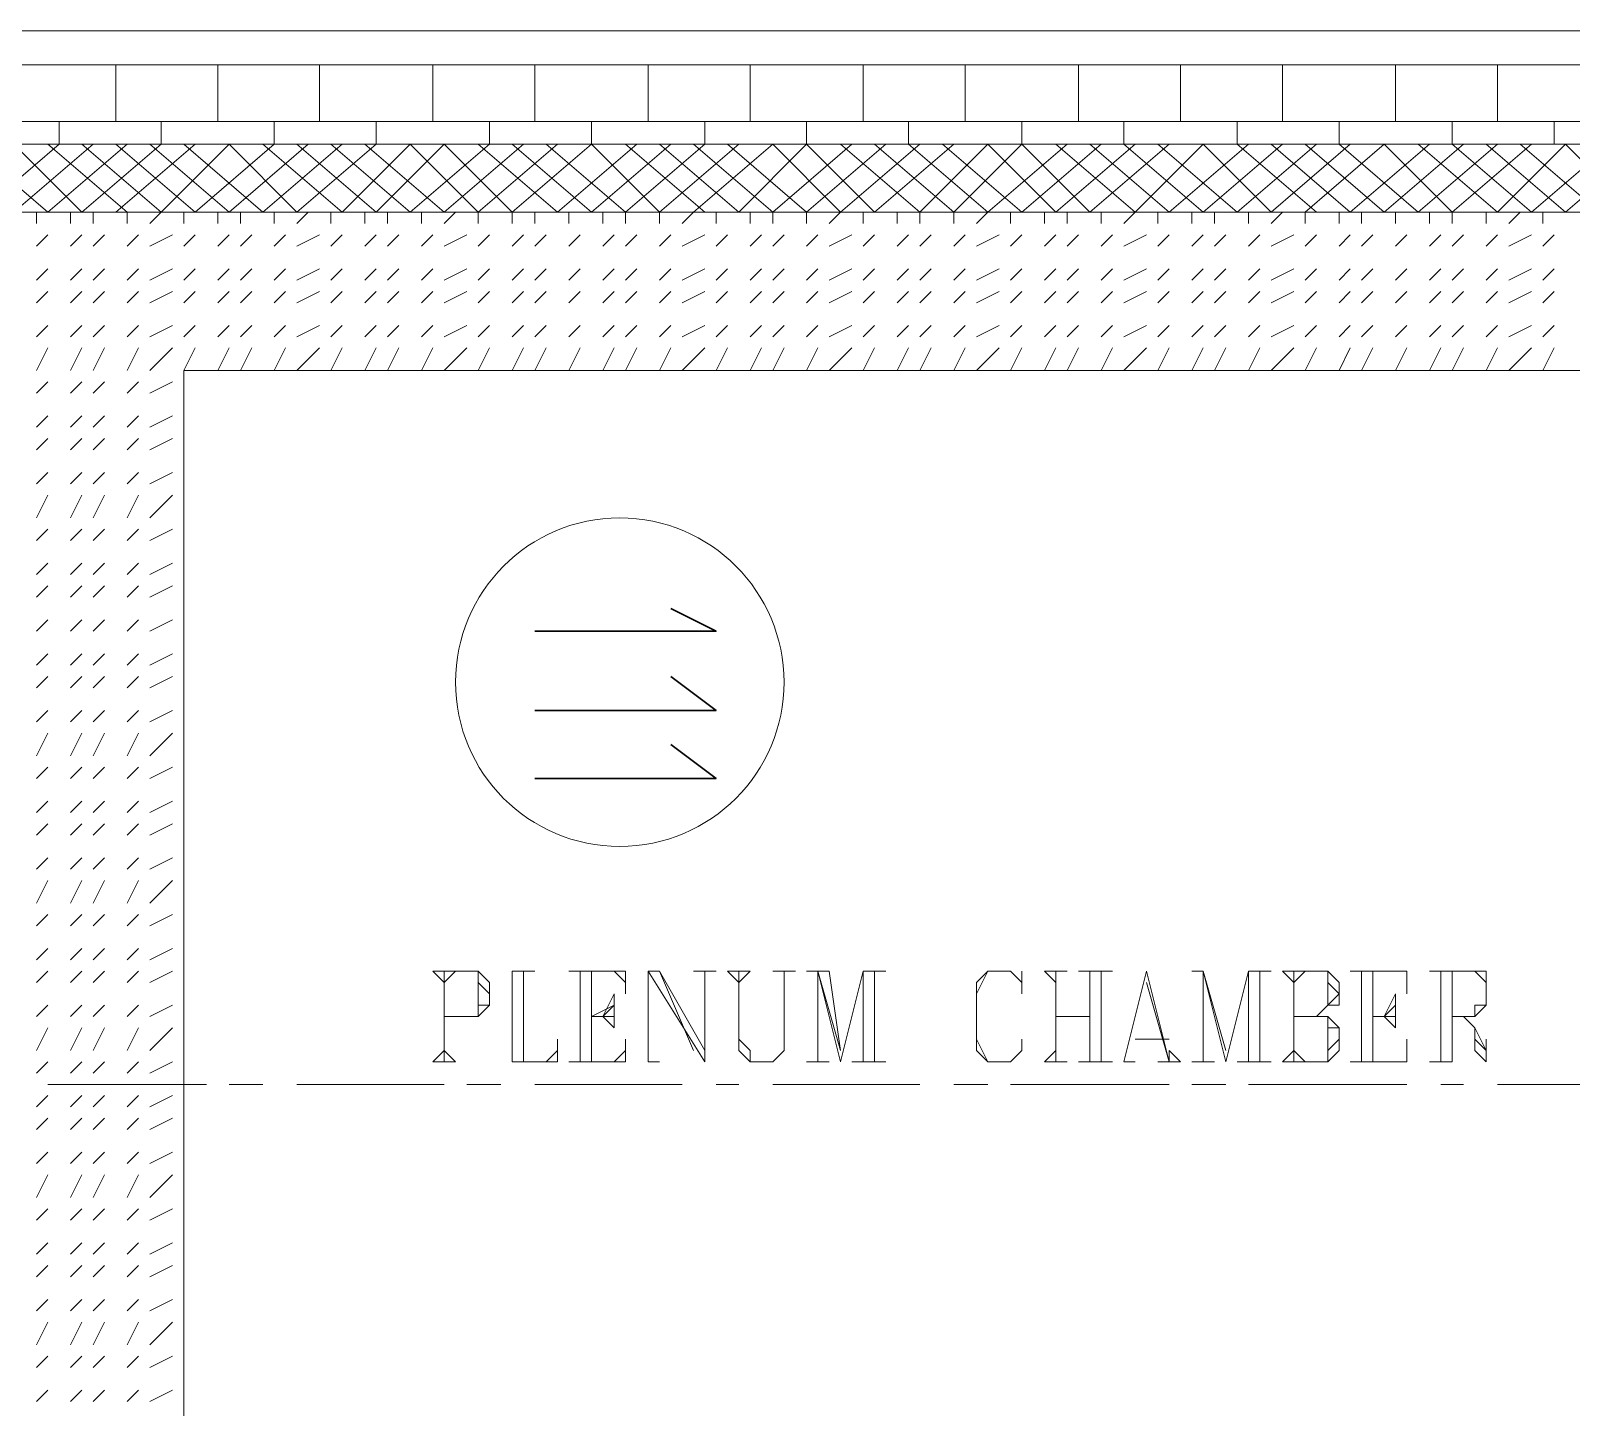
# Model space of a CAD drawing. Header units: metres. Extents: x -941 to 1333, y -28 to 1490.
# Drawn here: x 1000.374 to 1002.68, y 356.678 to 358.738 of the extents above; entities that cross this region are included whole.
import ezdxf

# ---------------------------------------------------------------- set-up
doc = ezdxf.new("R2010")
doc.units = ezdxf.units.M

msp = doc.modelspace()

# ---------------------------------------------------------------- linework, layer by layer
at = {"lineweight": 0}
for points in [[(999.02553, 358.24664), (999.02553, 358.73843), (1003.34992, 358.73843), (1003.34992, 355.4485), (999.02553, 355.4485), (999.02553, 356.059)], [(1000.3822, 358.73843), (1000.43308, 358.73843)], [(1000.45003, 358.73843), (1000.50091, 358.73843)], [(1000.51787, 358.73843), (1000.56874, 358.73843)], [(1000.5857, 358.73843), (1000.63658, 358.73843)], [(1000.65354, 358.73843), (1000.70441, 358.73843)], [(1000.72137, 358.73843), (1000.77224, 358.73843)], [(1000.7892, 358.73843), (1000.84008, 358.73843)], [(1000.85704, 358.73843), (1000.90791, 358.73843)], [(1000.92487, 358.73843), (1000.97575, 358.73843)], [(1000.9927, 358.73843), (1001.04358, 358.73843)], [(1001.06054, 358.73843), (1001.11141, 358.73843)], [(1001.12837, 358.73843), (1001.17925, 358.73843)], [(1001.1962, 358.73843), (1001.24708, 358.73843)], [(1001.26404, 358.73843), (1001.31491, 358.73843)], [(1001.33187, 358.73843), (1001.38275, 358.73843)], [(1001.39971, 358.73843), (1001.45058, 358.73843)], [(1001.46754, 358.73843), (1001.51841, 358.73843)], [(1001.53537, 358.73843), (1001.58625, 358.73843)], [(1001.60321, 358.73843), (1001.65408, 358.73843)], [(1001.67104, 358.73843), (1001.72191, 358.73843)], [(1001.73887, 358.73843), (1001.78975, 358.73843)], [(1001.80671, 358.73843), (1001.85758, 358.73843)], [(1001.87454, 358.73843), (1001.92542, 358.73843)], [(1001.94237, 358.73843), (1001.99325, 358.73843)], [(1002.01021, 358.73843), (1002.06108, 358.73843)], [(1002.07804, 358.73843), (1002.12892, 358.73843)], [(1002.14587, 358.73843), (1002.17979, 358.73843)], [(1002.21371, 358.73843), (1002.24763, 358.73843)], [(1002.28154, 358.73843), (1002.31546, 358.73843)], [(1002.34938, 358.73843), (1002.38329, 358.73843)], [(1002.41721, 358.73843), (1002.46808, 358.73843)], [(1002.48504, 358.73843), (1002.53592, 358.73843)], [(1002.55288, 358.73843), (1002.58679, 358.73843)], [(1002.62071, 358.73843), (1002.65463, 358.73843)], [(999.0764, 356.059), (999.0764, 355.49938), (1003.29905, 355.49938), (1003.29905, 358.68756), (999.0764, 358.68756), (999.0764, 358.24664)], [(1003.29905, 358.68756), (999.0764, 358.68756)], [(1000.41612, 358.68756), (1000.41612, 358.68756)], [(1000.50091, 358.68756), (1000.50091, 358.60276)], [(1000.56874, 358.68756), (1000.56874, 358.68756)], [(1000.65354, 358.68756), (1000.65354, 358.60276)], [(1000.73833, 358.68756), (1000.73833, 358.68756)], [(1000.80616, 358.68756), (1000.80616, 358.60276)], [(1000.89095, 358.68756), (1000.89095, 358.68756)], [(1000.97575, 358.68756), (1000.97575, 358.60276)], [(1001.06054, 358.68756), (1001.06054, 358.68756)], [(1001.12837, 358.68756), (1001.12837, 358.60276)], [(1001.21316, 358.68756), (1001.21316, 358.68756)], [(1001.29795, 358.68756), (1001.29795, 358.60276)], [(1001.38275, 358.68756), (1001.38275, 358.68756)], [(1001.45058, 358.68756), (1001.45058, 358.60276)], [(1001.53537, 358.68756), (1001.53537, 358.68756)], [(1001.62016, 358.68756), (1001.62016, 358.60276)], [(1001.688, 358.68756), (1001.688, 358.68756)], [(1001.77279, 358.68756), (1001.77279, 358.60276)], [(1001.85758, 358.68756), (1001.85758, 358.68756)], [(1001.94237, 358.68756), (1001.94237, 358.60276)], [(1002.01021, 358.68756), (1002.01021, 358.68756)], [(1002.095, 358.68756), (1002.095, 358.60276)], [(1002.17979, 358.68756), (1002.17979, 358.68756)], [(1002.24763, 358.68756), (1002.24763, 358.60276)], [(1002.33242, 358.68756), (1002.33242, 358.68756)], [(1002.41721, 358.68756), (1002.41721, 358.60276)], [(1002.502, 358.68756), (1002.502, 358.68756)], [(1002.56983, 358.68756), (1002.56983, 358.60276)], [(1002.65463, 358.68756), (1002.65463, 358.68756)], [(1003.29905, 358.60276), (999.0764, 358.60276)], [(1000.12783, 358.56885), (1000.24653, 358.4671), (1000.34828, 358.56885), (1000.45003, 358.4671), (1000.56874, 358.56885), (1000.56874, 358.60276)], [(1000.1787, 358.56885), (1000.29741, 358.4671), (1000.41612, 358.56885), (1000.41612, 358.60276)], [(1000.50091, 358.56885), (1000.61962, 358.4671), (1000.73833, 358.56885), (1000.73833, 358.60276)], [(1000.55179, 358.45014), (1000.56874, 358.4671), (1000.67049, 358.56885), (1000.77224, 358.4671), (1000.89095, 358.56885), (1000.89095, 358.60276)], [(1000.82312, 358.56885), (1000.94183, 358.4671), (1001.06054, 358.56885), (1001.06054, 358.60276)], [(1001.14533, 358.56885), (1001.26404, 358.4671), (1001.38275, 358.56885), (1001.38275, 358.60276)], [(1001.21316, 358.60276), (1001.21316, 358.56885)], [(1001.53537, 358.60276), (1001.53537, 358.56885)], [(1001.80671, 358.4671), (1001.688, 358.56885), (1001.688, 358.60276)], [(1001.85758, 358.60276), (1001.85758, 358.56885), (1001.95933, 358.4671), (1002.07804, 358.56885)], [(1002.01021, 358.60276), (1002.01021, 358.56885), (1002.12892, 358.4671), (1002.24763, 358.56885)], [(1002.2985, 358.4671), (1002.17979, 358.56885), (1002.17979, 358.60276)], [(1002.33242, 358.60276), (1002.33242, 358.56885), (1002.45113, 358.4671), (1002.56983, 358.56885)], [(1002.502, 358.60276), (1002.502, 358.56885), (1002.62071, 358.4671), (1002.73942, 358.56885)], [(1002.65463, 358.60276), (1002.65463, 358.56885)], [(1003.29905, 358.56885), (999.0764, 358.56885)], [(1000.22958, 358.56885), (1000.34828, 358.4671), (1000.46699, 358.56885)], [(1000.28045, 358.56885), (1000.39916, 358.4671), (1000.51787, 358.56885)], [(1000.51787, 358.45014), (1000.51787, 358.4671), (1000.39916, 358.56885)], [(1000.56874, 358.4671), (1000.45003, 358.56885)], [(1000.50091, 358.4671), (1000.61962, 358.56885)], [(1000.55179, 358.56885), (1000.67049, 358.4671), (1000.7892, 358.56885)], [(1000.60266, 358.56885), (1000.72137, 358.4671), (1000.84008, 358.56885)], [(1000.72137, 358.56885), (1000.84008, 358.4671), (1000.94183, 358.56885), (1001.04358, 358.4671)], [(1000.77224, 358.56885), (1000.89095, 358.4671), (1000.9927, 358.56885), (1001.09445, 358.4671), (1001.21316, 358.56885), (1001.31491, 358.4671), (1001.43362, 358.56885)], [(1000.87399, 358.56885), (1000.9927, 358.4671), (1001.11141, 358.56885)], [(1001.04358, 358.45014), (1001.04358, 358.4671), (1001.16229, 358.56885)], [(1001.04358, 358.56885), (1001.16229, 358.4671), (1001.281, 358.56885)], [(1001.09445, 358.56885), (1001.21316, 358.4671), (1001.33187, 358.56885)], [(1001.38275, 358.4671), (1001.26404, 358.56885)], [(1001.31491, 358.56885), (1001.43362, 358.4671), (1001.53537, 358.56885), (1001.63712, 358.4671), (1001.75583, 358.56885)], [(1001.34883, 358.45014), (1001.36579, 358.4671), (1001.4845, 358.56885), (1001.58625, 358.4671), (1001.70496, 358.56885)], [(1001.4845, 358.4671), (1001.36579, 358.56885)], [(1001.53537, 358.4671), (1001.41666, 358.56885)], [(1001.4845, 358.45014), (1001.4845, 358.4671), (1001.60321, 358.56885)], [(1001.53537, 358.45014), (1001.53537, 358.4671), (1001.65408, 358.56885)], [(1001.58625, 358.56885), (1001.70496, 358.4671), (1001.80671, 358.56885), (1001.90846, 358.4671), (1002.02717, 358.56885)], [(1001.63712, 358.56885), (1001.75583, 358.4671), (1001.85758, 358.56885)], [(1001.73887, 358.56885), (1001.85758, 358.4671), (1001.97629, 358.56885)], [(1001.78975, 358.45014), (1001.80671, 358.4671), (1001.92542, 358.56885)], [(1002.02717, 358.4671), (1001.90846, 358.56885)], [(1001.95933, 358.56885), (1002.07804, 358.4671), (1002.19675, 358.56885)], [(1002.01021, 358.45014), (1002.02717, 358.4671), (1002.12892, 358.56885), (1002.23067, 358.4671), (1002.34938, 358.56885)], [(1002.06108, 358.56885), (1002.17979, 358.4671), (1002.2985, 358.56885)], [(1002.23067, 358.56885), (1002.34938, 358.4671), (1002.46808, 358.56885)], [(1002.28154, 358.45014), (1002.28154, 358.4671), (1002.40025, 358.56885), (1002.502, 358.4671)], [(1002.28154, 358.56885), (1002.40025, 358.4671), (1002.51896, 358.56885)], [(1002.45113, 358.56885), (1002.56983, 358.4671), (1002.67159, 358.56885), (1002.77334, 358.4671)], [(1002.502, 358.45014), (1002.502, 358.4671), (1002.62071, 358.56885)], [(1002.55288, 358.56885), (1002.67159, 358.4671), (1002.79029, 358.56885)], [(1002.72246, 358.4671), (1002.60375, 358.56885)], [(999.19511, 358.24664), (999.19511, 358.4671), (1003.18034, 358.4671), (1003.18034, 355.73679), (999.19511, 355.73679), (999.19511, 356.059)], [(1000.3822, 358.45014), (1000.3822, 358.4671)], [(1000.43308, 358.45014), (1000.43308, 358.4671)], [(1000.46699, 358.45014), (1000.46699, 358.4671)], [(1000.60266, 358.45014), (1000.60266, 358.4671)], [(1000.65354, 358.45014), (1000.65354, 358.4671)], [(1000.68745, 358.45014), (1000.68745, 358.4671)], [(1000.73833, 358.45014), (1000.73833, 358.4671)], [(1000.77224, 358.45014), (1000.7892, 358.4671)], [(1000.82312, 358.45014), (1000.82312, 358.4671)], [(1000.87399, 358.45014), (1000.87399, 358.4671)], [(1000.90791, 358.45014), (1000.90791, 358.4671)], [(1000.95879, 358.45014), (1000.95879, 358.4671)], [(1000.9927, 358.45014), (1001.00966, 358.4671)], [(1001.09445, 358.45014), (1001.09445, 358.4671)], [(1001.12837, 358.45014), (1001.12837, 358.4671)], [(1001.17925, 358.45014), (1001.17925, 358.4671)], [(1001.23012, 358.45014), (1001.23012, 358.4671)], [(1001.26404, 358.45014), (1001.26404, 358.4671)], [(1001.31491, 358.45014), (1001.31491, 358.4671)], [(1001.39971, 358.45014), (1001.39971, 358.4671)], [(1001.45058, 358.45014), (1001.45058, 358.4671)], [(1001.56929, 358.45014), (1001.58625, 358.4671)], [(1001.62016, 358.45014), (1001.62016, 358.4671)], [(1001.67104, 358.45014), (1001.67104, 358.4671)], [(1001.70496, 358.45014), (1001.70496, 358.4671)], [(1001.75583, 358.45014), (1001.75583, 358.4671)], [(1001.84062, 358.45014), (1001.84062, 358.4671)], [(1001.8915, 358.45014), (1001.8915, 358.4671)], [(1001.92542, 358.45014), (1001.92542, 358.4671)], [(1001.97629, 358.45014), (1001.97629, 358.4671)], [(1002.06108, 358.45014), (1002.06108, 358.4671)], [(1002.11196, 358.45014), (1002.11196, 358.4671)], [(1002.14587, 358.45014), (1002.14587, 358.4671)], [(1002.19675, 358.45014), (1002.19675, 358.4671)], [(1002.23067, 358.45014), (1002.24763, 358.4671)], [(1002.33242, 358.45014), (1002.33242, 358.4671)], [(1002.36633, 358.45014), (1002.36633, 358.4671)], [(1002.41721, 358.45014), (1002.41721, 358.4671)], [(1002.46808, 358.45014), (1002.46808, 358.4671)], [(1002.55288, 358.45014), (1002.55288, 358.4671)], [(1002.58679, 358.45014), (1002.60375, 358.4671)], [(1002.63767, 358.45014), (1002.63767, 358.4671)], [(1000.3822, 358.41622), (1000.39916, 358.43318)], [(1000.43308, 358.41622), (1000.45003, 358.43318)], [(1000.46699, 358.41622), (1000.48395, 358.43318)], [(1000.51787, 358.41622), (1000.53483, 358.43318)], [(1000.55179, 358.41622), (1000.5857, 358.43318)], [(1000.60266, 358.41622), (1000.61962, 358.43318)], [(1000.65354, 358.41622), (1000.67049, 358.43318)], [(1000.68745, 358.41622), (1000.70441, 358.43318)], [(1000.73833, 358.41622), (1000.75529, 358.43318)], [(1000.77224, 358.41622), (1000.80616, 358.43318)], [(1000.82312, 358.41622), (1000.84008, 358.43318)], [(1000.87399, 358.41622), (1000.89095, 358.43318)], [(1000.90791, 358.41622), (1000.92487, 358.43318)], [(1000.95879, 358.41622), (1000.97575, 358.43318)], [(1000.9927, 358.41622), (1001.02662, 358.43318)], [(1001.04358, 358.41622), (1001.06054, 358.43318)], [(1001.09445, 358.41622), (1001.11141, 358.43318)], [(1001.12837, 358.41622), (1001.14533, 358.43318)], [(1001.17925, 358.41622), (1001.1962, 358.43318)], [(1001.23012, 358.41622), (1001.24708, 358.43318)], [(1001.26404, 358.41622), (1001.281, 358.43318)], [(1001.31491, 358.41622), (1001.33187, 358.43318)], [(1001.34883, 358.41622), (1001.38275, 358.43318)], [(1001.39971, 358.41622), (1001.41666, 358.43318)], [(1001.45058, 358.41622), (1001.46754, 358.43318)], [(1001.4845, 358.41622), (1001.50146, 358.43318)], [(1001.53537, 358.41622), (1001.55233, 358.43318)], [(1001.56929, 358.41622), (1001.60321, 358.43318)], [(1001.62016, 358.41622), (1001.63712, 358.43318)], [(1001.67104, 358.41622), (1001.688, 358.43318)], [(1001.70496, 358.41622), (1001.72191, 358.43318)], [(1001.75583, 358.41622), (1001.77279, 358.43318)], [(1001.78975, 358.41622), (1001.82367, 358.43318)], [(1001.84062, 358.41622), (1001.85758, 358.43318)], [(1001.8915, 358.41622), (1001.90846, 358.43318)], [(1001.92542, 358.41622), (1001.94237, 358.43318)], [(1001.97629, 358.41622), (1001.99325, 358.43318)], [(1002.01021, 358.41622), (1002.04412, 358.43318)], [(1002.06108, 358.41622), (1002.07804, 358.43318)], [(1002.11196, 358.41622), (1002.12892, 358.43318)], [(1002.14587, 358.41622), (1002.16283, 358.43318)], [(1002.19675, 358.41622), (1002.21371, 358.43318)], [(1002.23067, 358.41622), (1002.26458, 358.43318)], [(1002.28154, 358.41622), (1002.2985, 358.43318)], [(1002.33242, 358.41622), (1002.34938, 358.43318)], [(1002.36633, 358.41622), (1002.38329, 358.43318)], [(1002.41721, 358.41622), (1002.43417, 358.43318)], [(1002.46808, 358.41622), (1002.48504, 358.43318)], [(1002.502, 358.41622), (1002.51896, 358.43318)], [(1002.55288, 358.41622), (1002.56983, 358.43318)], [(1002.58679, 358.41622), (1002.62071, 358.43318)], [(1002.63767, 358.41622), (1002.65463, 358.43318)], [(1000.3822, 358.36535), (1000.39916, 358.3823)], [(1000.43308, 358.36535), (1000.45003, 358.3823)], [(1000.46699, 358.36535), (1000.48395, 358.3823)], [(1000.51787, 358.36535), (1000.53483, 358.3823)], [(1000.55179, 358.36535), (1000.5857, 358.3823)], [(1000.60266, 358.36535), (1000.61962, 358.3823)], [(1000.65354, 358.36535), (1000.67049, 358.3823)], [(1000.68745, 358.36535), (1000.70441, 358.3823)], [(1000.73833, 358.36535), (1000.75529, 358.3823)], [(1000.77224, 358.36535), (1000.80616, 358.3823)], [(1000.82312, 358.36535), (1000.84008, 358.3823)], [(1000.87399, 358.36535), (1000.89095, 358.3823)], [(1000.90791, 358.36535), (1000.92487, 358.3823)], [(1000.95879, 358.36535), (1000.97575, 358.3823)], [(1000.9927, 358.36535), (1001.02662, 358.3823)], [(1001.04358, 358.36535), (1001.06054, 358.3823)], [(1001.09445, 358.36535), (1001.11141, 358.3823)], [(1001.12837, 358.36535), (1001.14533, 358.3823)], [(1001.17925, 358.36535), (1001.1962, 358.3823)], [(1001.23012, 358.36535), (1001.24708, 358.3823)], [(1001.26404, 358.36535), (1001.281, 358.3823)], [(1001.31491, 358.36535), (1001.33187, 358.3823)], [(1001.34883, 358.36535), (1001.38275, 358.3823)], [(1001.39971, 358.36535), (1001.41666, 358.3823)], [(1001.45058, 358.36535), (1001.46754, 358.3823)], [(1001.4845, 358.36535), (1001.50146, 358.3823)], [(1001.53537, 358.36535), (1001.55233, 358.3823)], [(1001.56929, 358.36535), (1001.60321, 358.3823)], [(1001.62016, 358.36535), (1001.63712, 358.3823)], [(1001.67104, 358.36535), (1001.688, 358.3823)], [(1001.70496, 358.36535), (1001.72191, 358.3823)], [(1001.75583, 358.36535), (1001.77279, 358.3823)], [(1001.78975, 358.36535), (1001.82367, 358.3823)], [(1001.84062, 358.36535), (1001.85758, 358.3823)], [(1001.8915, 358.36535), (1001.90846, 358.3823)], [(1001.92542, 358.36535), (1001.94237, 358.3823)], [(1001.97629, 358.36535), (1001.99325, 358.3823)], [(1002.01021, 358.36535), (1002.04412, 358.3823)], [(1002.06108, 358.36535), (1002.07804, 358.3823)], [(1002.11196, 358.36535), (1002.12892, 358.3823)], [(1002.14587, 358.36535), (1002.16283, 358.3823)], [(1002.19675, 358.36535), (1002.21371, 358.3823)], [(1002.23067, 358.36535), (1002.26458, 358.3823)], [(1002.28154, 358.36535), (1002.2985, 358.3823)], [(1002.33242, 358.36535), (1002.34938, 358.3823)], [(1002.36633, 358.36535), (1002.38329, 358.3823)], [(1002.41721, 358.36535), (1002.43417, 358.3823)], [(1002.46808, 358.36535), (1002.48504, 358.3823)], [(1002.502, 358.36535), (1002.51896, 358.3823)], [(1002.55288, 358.36535), (1002.56983, 358.3823)], [(1002.58679, 358.36535), (1002.62071, 358.3823)], [(1002.63767, 358.36535), (1002.65463, 358.3823)], [(1000.3822, 358.33143), (1000.39916, 358.34839)], [(1000.43308, 358.33143), (1000.45003, 358.34839)], [(1000.46699, 358.33143), (1000.48395, 358.34839)], [(1000.51787, 358.33143), (1000.53483, 358.34839)], [(1000.55179, 358.33143), (1000.5857, 358.34839)], [(1000.60266, 358.33143), (1000.61962, 358.34839)], [(1000.65354, 358.33143), (1000.67049, 358.34839)], [(1000.68745, 358.33143), (1000.70441, 358.34839)], [(1000.73833, 358.33143), (1000.75529, 358.34839)], [(1000.77224, 358.33143), (1000.80616, 358.34839)], [(1000.82312, 358.33143), (1000.84008, 358.34839)], [(1000.87399, 358.33143), (1000.89095, 358.34839)], [(1000.90791, 358.33143), (1000.92487, 358.34839)], [(1000.95879, 358.33143), (1000.97575, 358.34839)], [(1000.9927, 358.33143), (1001.02662, 358.34839)], [(1001.04358, 358.33143), (1001.06054, 358.34839)], [(1001.09445, 358.33143), (1001.11141, 358.34839)], [(1001.12837, 358.33143), (1001.14533, 358.34839)], [(1001.17925, 358.33143), (1001.1962, 358.34839)], [(1001.23012, 358.33143), (1001.24708, 358.34839)], [(1001.26404, 358.33143), (1001.281, 358.34839)], [(1001.31491, 358.33143), (1001.33187, 358.34839)], [(1001.34883, 358.33143), (1001.38275, 358.34839)], [(1001.39971, 358.33143), (1001.41666, 358.34839)], [(1001.45058, 358.33143), (1001.46754, 358.34839)], [(1001.4845, 358.33143), (1001.50146, 358.34839)], [(1001.53537, 358.33143), (1001.55233, 358.34839)], [(1001.56929, 358.33143), (1001.60321, 358.34839)], [(1001.62016, 358.33143), (1001.63712, 358.34839)], [(1001.67104, 358.33143), (1001.688, 358.34839)], [(1001.70496, 358.33143), (1001.72191, 358.34839)], [(1001.75583, 358.33143), (1001.77279, 358.34839)], [(1001.78975, 358.33143), (1001.82367, 358.34839)], [(1001.84062, 358.33143), (1001.85758, 358.34839)], [(1001.8915, 358.33143), (1001.90846, 358.34839)], [(1001.92542, 358.33143), (1001.94237, 358.34839)], [(1001.97629, 358.33143), (1001.99325, 358.34839)], [(1002.01021, 358.33143), (1002.04412, 358.34839)], [(1002.06108, 358.33143), (1002.07804, 358.34839)], [(1002.11196, 358.33143), (1002.12892, 358.34839)], [(1002.14587, 358.33143), (1002.16283, 358.34839)], [(1002.19675, 358.33143), (1002.21371, 358.34839)], [(1002.23067, 358.33143), (1002.26458, 358.34839)], [(1002.28154, 358.33143), (1002.2985, 358.34839)], [(1002.33242, 358.33143), (1002.34938, 358.34839)], [(1002.36633, 358.33143), (1002.38329, 358.34839)], [(1002.41721, 358.33143), (1002.43417, 358.34839)], [(1002.46808, 358.33143), (1002.48504, 358.34839)], [(1002.502, 358.33143), (1002.51896, 358.34839)], [(1002.55288, 358.33143), (1002.56983, 358.34839)], [(1002.58679, 358.33143), (1002.62071, 358.34839)], [(1002.63767, 358.33143), (1002.65463, 358.34839)], [(1000.3822, 358.28055), (1000.39916, 358.29751)], [(1000.43308, 358.28055), (1000.45003, 358.29751)], [(1000.46699, 358.28055), (1000.48395, 358.29751)], [(1000.51787, 358.28055), (1000.53483, 358.29751)], [(1000.55179, 358.28055), (1000.5857, 358.29751)], [(1000.60266, 358.28055), (1000.61962, 358.29751)], [(1000.65354, 358.28055), (1000.67049, 358.29751)], [(1000.68745, 358.28055), (1000.70441, 358.29751)], [(1000.73833, 358.28055), (1000.75529, 358.29751)], [(1000.77224, 358.28055), (1000.80616, 358.29751)], [(1000.82312, 358.28055), (1000.84008, 358.29751)], [(1000.87399, 358.28055), (1000.89095, 358.29751)], [(1000.90791, 358.28055), (1000.92487, 358.29751)], [(1000.95879, 358.28055), (1000.97575, 358.29751)], [(1000.9927, 358.28055), (1001.02662, 358.29751)], [(1001.04358, 358.28055), (1001.06054, 358.29751)], [(1001.09445, 358.28055), (1001.11141, 358.29751)], [(1001.12837, 358.28055), (1001.14533, 358.29751)], [(1001.17925, 358.28055), (1001.1962, 358.29751)], [(1001.23012, 358.28055), (1001.24708, 358.29751)], [(1001.26404, 358.28055), (1001.281, 358.29751)], [(1001.31491, 358.28055), (1001.33187, 358.29751)], [(1001.34883, 358.28055), (1001.38275, 358.29751)], [(1001.39971, 358.28055), (1001.41666, 358.29751)], [(1001.45058, 358.28055), (1001.46754, 358.29751)], [(1001.4845, 358.28055), (1001.50146, 358.29751)], [(1001.53537, 358.28055), (1001.55233, 358.29751)], [(1001.56929, 358.28055), (1001.60321, 358.29751)], [(1001.62016, 358.28055), (1001.63712, 358.29751)], [(1001.67104, 358.28055), (1001.688, 358.29751)], [(1001.70496, 358.28055), (1001.72191, 358.29751)], [(1001.75583, 358.28055), (1001.77279, 358.29751)], [(1001.78975, 358.28055), (1001.82367, 358.29751)], [(1001.84062, 358.28055), (1001.85758, 358.29751)], [(1001.8915, 358.28055), (1001.90846, 358.29751)], [(1001.92542, 358.28055), (1001.94237, 358.29751)], [(1001.97629, 358.28055), (1001.99325, 358.29751)], [(1002.01021, 358.28055), (1002.04412, 358.29751)], [(1002.06108, 358.28055), (1002.07804, 358.29751)], [(1002.11196, 358.28055), (1002.12892, 358.29751)], [(1002.14587, 358.28055), (1002.16283, 358.29751)], [(1002.19675, 358.28055), (1002.21371, 358.29751)], [(1002.23067, 358.28055), (1002.26458, 358.29751)], [(1002.28154, 358.28055), (1002.2985, 358.29751)], [(1002.33242, 358.28055), (1002.34938, 358.29751)], [(1002.36633, 358.28055), (1002.38329, 358.29751)], [(1002.41721, 358.28055), (1002.43417, 358.29751)], [(1002.46808, 358.28055), (1002.48504, 358.29751)], [(1002.502, 358.28055), (1002.51896, 358.29751)], [(1002.55288, 358.28055), (1002.56983, 358.29751)], [(1002.58679, 358.28055), (1002.62071, 358.29751)], [(1002.63767, 358.28055), (1002.65463, 358.29751)], [(1000.3822, 358.22968), (1000.39916, 358.2636)], [(1000.43308, 358.22968), (1000.45003, 358.2636)], [(1000.46699, 358.22968), (1000.48395, 358.2636)], [(1000.51787, 358.22968), (1000.53483, 358.2636)], [(1000.55179, 358.22968), (1000.5857, 358.2636)], [(1000.60266, 358.22968), (1000.61962, 358.2636)], [(1000.65354, 358.22968), (1000.67049, 358.2636)], [(1000.68745, 358.22968), (1000.70441, 358.2636)], [(1000.73833, 358.22968), (1000.75529, 358.2636)], [(1000.77224, 358.22968), (1000.80616, 358.2636)], [(1000.82312, 358.22968), (1000.84008, 358.2636)], [(1000.87399, 358.22968), (1000.89095, 358.2636)], [(1000.90791, 358.22968), (1000.92487, 358.2636)], [(1000.95879, 358.22968), (1000.97575, 358.2636)], [(1000.9927, 358.22968), (1001.02662, 358.2636)], [(1001.04358, 358.22968), (1001.06054, 358.2636)], [(1001.09445, 358.22968), (1001.11141, 358.2636)], [(1001.12837, 358.22968), (1001.14533, 358.2636)], [(1001.17925, 358.22968), (1001.1962, 358.2636)], [(1001.23012, 358.22968), (1001.24708, 358.2636)], [(1001.26404, 358.22968), (1001.281, 358.2636)], [(1001.31491, 358.22968), (1001.33187, 358.2636)], [(1001.34883, 358.22968), (1001.38275, 358.2636)], [(1001.39971, 358.22968), (1001.41666, 358.2636)], [(1001.45058, 358.22968), (1001.46754, 358.2636)], [(1001.4845, 358.22968), (1001.50146, 358.2636)], [(1001.53537, 358.22968), (1001.55233, 358.2636)], [(1001.56929, 358.22968), (1001.60321, 358.2636)], [(1001.62016, 358.22968), (1001.63712, 358.2636)], [(1001.67104, 358.22968), (1001.688, 358.2636)], [(1001.70496, 358.22968), (1001.72191, 358.2636)], [(1001.75583, 358.22968), (1001.77279, 358.2636)], [(1001.78975, 358.22968), (1001.82367, 358.2636)], [(1001.84062, 358.22968), (1001.85758, 358.2636)], [(1001.8915, 358.22968), (1001.90846, 358.2636)], [(1001.92542, 358.22968), (1001.94237, 358.2636)], [(1001.97629, 358.22968), (1001.99325, 358.2636)], [(1002.01021, 358.22968), (1002.04412, 358.2636)], [(1002.06108, 358.22968), (1002.07804, 358.2636)], [(1002.11196, 358.22968), (1002.12892, 358.2636)], [(1002.14587, 358.22968), (1002.16283, 358.2636)], [(1002.19675, 358.22968), (1002.21371, 358.2636)], [(1002.23067, 358.22968), (1002.26458, 358.2636)], [(1002.28154, 358.22968), (1002.2985, 358.2636)], [(1002.33242, 358.22968), (1002.34938, 358.2636)], [(1002.36633, 358.22968), (1002.38329, 358.2636)], [(1002.41721, 358.22968), (1002.43417, 358.2636)], [(1002.46808, 358.22968), (1002.48504, 358.2636)], [(1002.502, 358.22968), (1002.51896, 358.2636)], [(1002.55288, 358.22968), (1002.56983, 358.2636)], [(1002.58679, 358.22968), (1002.62071, 358.2636)], [(1002.63767, 358.22968), (1002.65463, 358.2636)], [(1000.3822, 358.19576), (1000.39916, 358.21272)], [(1000.43308, 358.19576), (1000.45003, 358.21272)], [(1000.46699, 358.19576), (1000.48395, 358.21272)], [(1000.51787, 358.19576), (1000.53483, 358.21272)], [(1000.55179, 358.19576), (1000.5857, 358.21272)], [(1000.3822, 358.14489), (1000.39916, 358.16185)], [(1000.43308, 358.14489), (1000.45003, 358.16185)], [(1000.46699, 358.14489), (1000.48395, 358.16185)], [(1000.51787, 358.14489), (1000.53483, 358.16185)], [(1000.55179, 358.14489), (1000.5857, 358.16185)], [(1000.3822, 358.11097), (1000.39916, 358.12793)], [(1000.43308, 358.11097), (1000.45003, 358.12793)], [(1000.46699, 358.11097), (1000.48395, 358.12793)], [(1000.51787, 358.11097), (1000.53483, 358.12793)], [(1000.55179, 358.11097), (1000.5857, 358.12793)], [(1000.3822, 358.06009), (1000.39916, 358.07705)], [(1000.43308, 358.06009), (1000.45003, 358.07705)], [(1000.46699, 358.06009), (1000.48395, 358.07705)], [(1000.51787, 358.06009), (1000.53483, 358.07705)], [(1000.55179, 358.06009), (1000.5857, 358.07705)], [(1000.3822, 358.00922), (1000.39916, 358.04314)], [(1000.43308, 358.00922), (1000.45003, 358.04314)], [(1000.46699, 358.00922), (1000.48395, 358.04314)], [(1000.51787, 358.00922), (1000.53483, 358.04314)], [(1000.55179, 358.00922), (1000.5857, 358.04314)], [(1000.3822, 357.9753), (1000.39916, 357.99226)], [(1000.43308, 357.9753), (1000.45003, 357.99226)], [(1000.46699, 357.9753), (1000.48395, 357.99226)], [(1000.51787, 357.9753), (1000.53483, 357.99226)], [(1000.55179, 357.9753), (1000.5857, 357.99226)], [(1000.3822, 357.92443), (1000.39916, 357.94139)], [(1000.43308, 357.92443), (1000.45003, 357.94139)], [(1000.46699, 357.92443), (1000.48395, 357.94139)], [(1000.51787, 357.92443), (1000.53483, 357.94139)], [(1000.55179, 357.92443), (1000.5857, 357.94139)], [(1000.3822, 357.89051), (1000.39916, 357.90747)], [(1000.43308, 357.89051), (1000.45003, 357.90747)], [(1000.46699, 357.89051), (1000.48395, 357.90747)], [(1000.51787, 357.89051), (1000.53483, 357.90747)], [(1000.55179, 357.89051), (1000.5857, 357.90747)], [(1000.3822, 357.83964), (1000.39916, 357.85659)], [(1000.43308, 357.83964), (1000.45003, 357.85659)], [(1000.46699, 357.83964), (1000.48395, 357.85659)], [(1000.51787, 357.83964), (1000.53483, 357.85659)], [(1000.55179, 357.83964), (1000.5857, 357.85659)], [(1000.3822, 357.78876), (1000.39916, 357.80572)], [(1000.43308, 357.78876), (1000.45003, 357.80572)], [(1000.46699, 357.78876), (1000.48395, 357.80572)], [(1000.51787, 357.78876), (1000.53483, 357.80572)], [(1000.55179, 357.78876), (1000.5857, 357.80572)], [(1000.3822, 357.75484), (1000.39916, 357.7718)], [(1000.43308, 357.75484), (1000.45003, 357.7718)], [(1000.46699, 357.75484), (1000.48395, 357.7718)], [(1000.51787, 357.75484), (1000.53483, 357.7718)], [(1000.55179, 357.75484), (1000.5857, 357.7718)], [(1000.3822, 357.70397), (1000.39916, 357.72093)], [(1000.43308, 357.70397), (1000.45003, 357.72093)], [(1000.46699, 357.70397), (1000.48395, 357.72093)], [(1000.51787, 357.70397), (1000.53483, 357.72093)], [(1000.55179, 357.70397), (1000.5857, 357.72093)], [(1000.3822, 357.65309), (1000.39916, 357.68701)], [(1000.43308, 357.65309), (1000.45003, 357.68701)], [(1000.46699, 357.65309), (1000.48395, 357.68701)], [(1000.51787, 357.65309), (1000.53483, 357.68701)], [(1000.55179, 357.65309), (1000.5857, 357.68701)], [(1000.3822, 357.61918), (1000.39916, 357.63613)], [(1000.43308, 357.61918), (1000.45003, 357.63613)], [(1000.46699, 357.61918), (1000.48395, 357.63613)], [(1000.51787, 357.61918), (1000.53483, 357.63613)], [(1000.55179, 357.61918), (1000.5857, 357.63613)], [(1000.3822, 357.5683), (1000.39916, 357.58526)], [(1000.43308, 357.5683), (1000.45003, 357.58526)], [(1000.46699, 357.5683), (1000.48395, 357.58526)], [(1000.51787, 357.5683), (1000.53483, 357.58526)], [(1000.55179, 357.5683), (1000.5857, 357.58526)], [(1000.3822, 357.53438), (1000.39916, 357.55134)], [(1000.43308, 357.53438), (1000.45003, 357.55134)], [(1000.46699, 357.53438), (1000.48395, 357.55134)], [(1000.51787, 357.53438), (1000.53483, 357.55134)], [(1000.55179, 357.53438), (1000.5857, 357.55134)], [(1000.3822, 357.48351), (1000.39916, 357.50047)], [(1000.43308, 357.48351), (1000.45003, 357.50047)], [(1000.46699, 357.48351), (1000.48395, 357.50047)], [(1000.51787, 357.48351), (1000.53483, 357.50047)], [(1000.55179, 357.48351), (1000.5857, 357.50047)], [(1000.3822, 357.43263), (1000.39916, 357.46655)], [(1000.43308, 357.43263), (1000.45003, 357.46655)], [(1000.46699, 357.43263), (1000.48395, 357.46655)], [(1000.51787, 357.43263), (1000.53483, 357.46655)], [(1000.55179, 357.43263), (1000.5857, 357.46655)], [(1000.3822, 357.39872), (1000.39916, 357.41568)], [(1000.43308, 357.39872), (1000.45003, 357.41568)], [(1000.46699, 357.39872), (1000.48395, 357.41568)], [(1000.51787, 357.39872), (1000.53483, 357.41568)], [(1000.55179, 357.39872), (1000.5857, 357.41568)], [(1000.3822, 357.34784), (1000.39916, 357.3648)], [(1000.43308, 357.34784), (1000.45003, 357.3648)], [(1000.46699, 357.34784), (1000.48395, 357.3648)], [(1000.51787, 357.34784), (1000.53483, 357.3648)], [(1000.55179, 357.34784), (1000.5857, 357.3648)], [(1000.3822, 357.31393), (1000.39916, 357.33088)], [(1000.43308, 357.31393), (1000.45003, 357.33088)], [(1000.46699, 357.31393), (1000.48395, 357.33088)], [(1000.51787, 357.31393), (1000.53483, 357.33088)], [(1000.55179, 357.31393), (1000.5857, 357.33088)], [(1000.9927, 357.33088), (1000.97575, 357.33088), (1001.04358, 357.33088), (1001.06054, 357.31393), (1001.06054, 357.29697), (1001.06054, 357.28001), (1001.04358, 357.26305), (1000.9927, 357.26305)], [(1000.97575, 357.33088), (1000.9927, 357.31393), (1001.00966, 357.33088), (1000.9927, 357.33088), (1000.9927, 357.19522), (1000.9927, 357.33088), (1000.9927, 357.19522), (1001.00966, 357.19522), (1000.97575, 357.19522), (1000.9927, 357.19522)], [(1001.04358, 357.33088), (1001.04358, 357.31393), (1001.04358, 357.28001), (1001.04358, 357.26305)], [(1001.11141, 357.31393), (1001.11141, 357.33088), (1001.12837, 357.33088), (1001.09445, 357.33088), (1001.09445, 357.19522), (1001.16229, 357.19522), (1001.16229, 357.22913), (1001.16229, 357.19522), (1001.14533, 357.19522), (1001.16229, 357.21217), (1001.14533, 357.19522)], [(1001.09445, 357.33088), (1001.09445, 357.33088)], [(1001.09445, 357.33088), (1001.09445, 357.31393)], [(1001.1962, 357.31393), (1001.1962, 357.33088), (1001.17925, 357.33088), (1001.26404, 357.33088), (1001.26404, 357.29697), (1001.26404, 357.33088), (1001.24708, 357.33088), (1001.26404, 357.31393), (1001.24708, 357.33088)], [(1001.21316, 357.31393), (1001.21316, 357.33088), (1001.21316, 357.19522), (1001.21316, 357.21217)], [(1001.21316, 357.33088), (1001.21316, 357.33088)], [(1001.29795, 357.19522), (1001.31491, 357.19522), (1001.29795, 357.19522), (1001.29795, 357.33088), (1001.38275, 357.19522), (1001.38275, 357.33088), (1001.36579, 357.33088), (1001.39971, 357.33088)], [(1001.29795, 357.33088), (1001.31491, 357.33088), (1001.38275, 357.21217)], [(1001.29795, 357.33088), (1001.29795, 357.33088)], [(1001.31491, 357.33088), (1001.36579, 357.21217)], [(1001.43362, 357.33088), (1001.45058, 357.33088), (1001.41666, 357.33088), (1001.43362, 357.33088), (1001.43362, 357.22913), (1001.45058, 357.21217), (1001.45058, 357.19522), (1001.46754, 357.19522)], [(1001.41666, 357.33088), (1001.43362, 357.31393), (1001.45058, 357.33088)], [(1001.43362, 357.21217), (1001.43362, 357.22913), (1001.43362, 357.33088), (1001.43362, 357.22913), (1001.43362, 357.21217), (1001.45058, 357.19522), (1001.46754, 357.19522), (1001.4845, 357.19522), (1001.50146, 357.21217), (1001.50146, 357.22913), (1001.50146, 357.33088)], [(1001.55233, 357.19522), (1001.55233, 357.33088), (1001.58625, 357.19522), (1001.62016, 357.33088), (1001.62016, 357.19522), (1001.62016, 357.21217)], [(1001.62016, 357.33088), (1001.65408, 357.33088)], [(1001.63712, 357.33088), (1001.63712, 357.31393)], [(1001.63712, 357.33088), (1001.63712, 357.33088)], [(1001.85758, 357.31393), (1001.85758, 357.33088), (1001.85758, 357.29697), (1001.85758, 357.31393), (1001.84062, 357.33088), (1001.82367, 357.33088), (1001.80671, 357.33088), (1001.78975, 357.31393), (1001.78975, 357.29697), (1001.78975, 357.28001), (1001.78975, 357.24609), (1001.78975, 357.22913), (1001.78975, 357.21217), (1001.80671, 357.19522), (1001.82367, 357.19522), (1001.84062, 357.19522), (1001.85758, 357.21217), (1001.85758, 357.22913)], [(1001.82367, 357.33088), (1001.80671, 357.33088), (1001.78975, 357.29697), (1001.78975, 357.28001), (1001.78975, 357.24609), (1001.78975, 357.22913), (1001.80671, 357.19522), (1001.82367, 357.19522)], [(1001.8915, 357.19522), (1001.90846, 357.19522), (1001.90846, 357.21217), (1001.8915, 357.19522), (1001.92542, 357.19522), (1001.90846, 357.19522), (1001.90846, 357.33088), (1001.90846, 357.19522), (1001.90846, 357.33088), (1001.92542, 357.33088), (1001.8915, 357.33088), (1001.90846, 357.33088), (1001.90846, 357.31393), (1001.8915, 357.33088)], [(1001.94237, 357.33088), (1001.99325, 357.33088)], [(1001.95933, 357.33088), (1001.95933, 357.33088)], [(1001.95933, 357.33088), (1001.95933, 357.31393)], [(1001.97629, 357.31393), (1001.97629, 357.33088), (1001.97629, 357.19522), (1001.97629, 357.21217)], [(1001.97629, 357.33088), (1001.97629, 357.33088)], [(1002.07804, 357.19522), (1002.06108, 357.19522), (1002.095, 357.19522), (1002.07804, 357.21217), (1002.07804, 357.19522), (1002.04412, 357.31393), (1002.07804, 357.19522), (1002.04412, 357.33088), (1002.01021, 357.19522), (1002.02717, 357.19522), (1002.01021, 357.19522)], [(1002.14587, 357.19522), (1002.11196, 357.19522), (1002.12892, 357.19522), (1002.12892, 357.33088), (1002.16283, 357.19522), (1002.19675, 357.33088), (1002.19675, 357.19522), (1002.19675, 357.33088), (1002.23067, 357.33088)], [(1002.21371, 357.31393), (1002.21371, 357.33088), (1002.21371, 357.19522), (1002.21371, 357.21217)], [(1002.21371, 357.33088), (1002.21371, 357.33088)], [(1002.24763, 357.33088), (1002.26458, 357.31393), (1002.28154, 357.33088), (1002.26458, 357.33088)], [(1002.2985, 357.33088), (1002.31546, 357.33088), (1002.31546, 357.31393), (1002.31546, 357.28001), (1002.2985, 357.26305), (1002.26458, 357.26305)], [(1002.34938, 357.33088), (1002.43417, 357.33088), (1002.43417, 357.29697), (1002.43417, 357.33088), (1002.41721, 357.33088)], [(1002.36633, 357.31393), (1002.36633, 357.33088), (1002.36633, 357.19522), (1002.36633, 357.21217)], [(1002.36633, 357.33088), (1002.36633, 357.33088)], [(1002.40025, 357.33088), (1002.38329, 357.33088), (1002.38329, 357.31393)], [(1002.502, 357.31393), (1002.502, 357.33088), (1002.502, 357.19522), (1002.46808, 357.19522), (1002.48504, 357.19522), (1002.48504, 357.21217)], [(1002.48504, 357.31393), (1002.48504, 357.33088), (1002.46808, 357.33088), (1002.53592, 357.33088), (1002.55288, 357.33088), (1002.55288, 357.31393), (1002.55288, 357.29697), (1002.55288, 357.28001), (1002.53592, 357.26305), (1002.502, 357.26305)], [(1002.502, 357.33088), (1002.502, 357.33088)], [(1002.53592, 357.33088), (1002.55288, 357.31393), (1002.55288, 357.28001), (1002.53592, 357.28001), (1002.53592, 357.26305)], [(1001.04358, 357.31393), (1001.06054, 357.29697), (1001.06054, 357.28001), (1001.04358, 357.28001)], [(1001.78975, 357.31393), (1001.78975, 357.29697), (1001.78975, 357.28001), (1001.78975, 357.24609), (1001.78975, 357.22913), (1001.78975, 357.21217)], [(1002.31546, 357.31393), (1002.33242, 357.29697), (1002.31546, 357.28001)], [(1002.55288, 357.31393), (1002.55288, 357.29697), (1002.55288, 357.28001)], [(1000.3822, 357.26305), (1000.39916, 357.28001)], [(1000.43308, 357.26305), (1000.45003, 357.28001)], [(1000.46699, 357.26305), (1000.48395, 357.28001)], [(1000.51787, 357.26305), (1000.53483, 357.28001)], [(1000.55179, 357.26305), (1000.5857, 357.28001)], [(1001.21316, 357.26305), (1001.24708, 357.26305), (1001.21316, 357.26305), (1001.24708, 357.28001), (1001.23012, 357.26305), (1001.24708, 357.24609)], [(1002.38329, 357.26305), (1002.41721, 357.26305), (1002.40025, 357.26305), (1002.41721, 357.28001), (1002.40025, 357.26305), (1002.41721, 357.24609)], [(1001.90846, 357.26305), (1001.95933, 357.26305)], [(1002.2985, 357.26305), (1002.31546, 357.26305), (1002.31546, 357.24609), (1002.31546, 357.21217), (1002.31546, 357.19522), (1002.2985, 357.19522)], [(1002.55288, 357.21217), (1002.53592, 357.24609), (1002.51896, 357.26305), (1002.53592, 357.24609), (1002.53592, 357.21217), (1002.55288, 357.19522), (1002.55288, 357.21217), (1002.55288, 357.22913)], [(1000.3822, 357.21217), (1000.39916, 357.24609)], [(1000.43308, 357.21217), (1000.45003, 357.24609)], [(1000.46699, 357.21217), (1000.48395, 357.24609)], [(1000.51787, 357.21217), (1000.53483, 357.24609)], [(1000.55179, 357.21217), (1000.5857, 357.24609)], [(1002.31546, 357.24609), (1002.33242, 357.24609), (1002.33242, 357.22913), (1002.31546, 357.21217)], [(1001.00966, 357.19522), (1000.9927, 357.21217), (1000.97575, 357.19522)], [(1001.09445, 357.21217), (1001.09445, 357.19522)], [(1001.11141, 357.21217), (1001.11141, 357.19522), (1001.12837, 357.19522)], [(1001.1962, 357.21217), (1001.1962, 357.19522), (1001.17925, 357.19522), (1001.26404, 357.19522), (1001.26404, 357.22913), (1001.26404, 357.19522), (1001.24708, 357.19522), (1001.26404, 357.21217), (1001.24708, 357.19522)], [(1001.63712, 357.21217), (1001.63712, 357.19522)], [(1001.95933, 357.21217), (1001.95933, 357.19522)], [(1002.02717, 357.22913), (1002.07804, 357.22913)], [(1002.19675, 357.21217), (1002.19675, 357.19522), (1002.17979, 357.19522), (1002.23067, 357.19522)], [(1002.26458, 357.21217), (1002.24763, 357.19522)], [(1002.26458, 357.21217), (1002.28154, 357.19522)], [(1002.34938, 357.19522), (1002.43417, 357.19522), (1002.43417, 357.22913), (1002.43417, 357.19522), (1002.41721, 357.19522)], [(1002.38329, 357.21217), (1002.38329, 357.19522), (1002.40025, 357.19522)], [(1002.502, 357.21217), (1002.502, 357.19522)], [(1002.53592, 357.22913), (1002.55288, 357.21217), (1002.55288, 357.19522)], [(1000.3822, 357.17826), (1000.39916, 357.19522)], [(1000.43308, 357.17826), (1000.45003, 357.19522)], [(1000.46699, 357.17826), (1000.48395, 357.19522)], [(1000.51787, 357.17826), (1000.53483, 357.19522)], [(1000.55179, 357.17826), (1000.5857, 357.19522)], [(1001.09445, 357.19522), (1001.09445, 357.19522)], [(1001.21316, 357.19522), (1001.21316, 357.19522)], [(1001.60321, 357.19522), (1001.65408, 357.19522)], [(1001.62016, 357.19522), (1001.62016, 357.19522)], [(1001.63712, 357.19522), (1001.63712, 357.19522)], [(1001.94237, 357.19522), (1001.99325, 357.19522)], [(1001.95933, 357.19522), (1001.95933, 357.19522)], [(1001.97629, 357.19522), (1001.97629, 357.19522)], [(1002.21371, 357.19522), (1002.21371, 357.19522)], [(1002.26458, 357.19522), (1002.28154, 357.19522)], [(1002.36633, 357.19522), (1002.36633, 357.19522)], [(1002.502, 357.19522), (1002.502, 357.19522)], [(1000.39916, 357.1613), (1000.63658, 357.1613)], [(1000.67049, 357.1613), (1000.72137, 357.1613)], [(1000.77224, 357.1613), (1000.9927, 357.1613)], [(1001.02662, 357.1613), (1001.0775, 357.1613)], [(1001.12837, 357.1613), (1001.34883, 357.1613)], [(1001.39971, 357.1613), (1001.43362, 357.1613)], [(1001.4845, 357.1613), (1001.70496, 357.1613)], [(1001.75583, 357.1613), (1001.80671, 357.1613)], [(1001.84062, 357.1613), (1002.07804, 357.1613)], [(1002.11196, 357.1613), (1002.16283, 357.1613)], [(1002.19675, 357.1613), (1002.43417, 357.1613)], [(1002.48504, 357.1613), (1002.51896, 357.1613)], [(1002.56983, 357.1613), (1002.79029, 357.1613)], [(1000.3822, 357.12738), (1000.39916, 357.14434)], [(1000.43308, 357.12738), (1000.45003, 357.14434)], [(1000.46699, 357.12738), (1000.48395, 357.14434)], [(1000.51787, 357.12738), (1000.53483, 357.14434)], [(1000.55179, 357.12738), (1000.5857, 357.14434)], [(1000.3822, 357.09347), (1000.39916, 357.11042)], [(1000.43308, 357.09347), (1000.45003, 357.11042)], [(1000.46699, 357.09347), (1000.48395, 357.11042)], [(1000.51787, 357.09347), (1000.53483, 357.11042)], [(1000.55179, 357.09347), (1000.5857, 357.11042)], [(1000.3822, 357.04259), (1000.39916, 357.05955)], [(1000.43308, 357.04259), (1000.45003, 357.05955)], [(1000.46699, 357.04259), (1000.48395, 357.05955)], [(1000.51787, 357.04259), (1000.53483, 357.05955)], [(1000.55179, 357.04259), (1000.5857, 357.05955)], [(1000.3822, 356.99172), (1000.39916, 357.02563)], [(1000.43308, 356.99172), (1000.45003, 357.02563)], [(1000.46699, 356.99172), (1000.48395, 357.02563)], [(1000.51787, 356.99172), (1000.53483, 357.02563)], [(1000.55179, 356.99172), (1000.5857, 357.02563)], [(1000.3822, 356.9578), (1000.39916, 356.97476)], [(1000.43308, 356.9578), (1000.45003, 356.97476)], [(1000.46699, 356.9578), (1000.48395, 356.97476)], [(1000.51787, 356.9578), (1000.53483, 356.97476)], [(1000.55179, 356.9578), (1000.5857, 356.97476)], [(1000.3822, 356.90692), (1000.39916, 356.92388)], [(1000.43308, 356.90692), (1000.45003, 356.92388)], [(1000.46699, 356.90692), (1000.48395, 356.92388)], [(1000.51787, 356.90692), (1000.53483, 356.92388)], [(1000.55179, 356.90692), (1000.5857, 356.92388)], [(1000.3822, 356.87301), (1000.39916, 356.88997)], [(1000.43308, 356.87301), (1000.45003, 356.88997)], [(1000.46699, 356.87301), (1000.48395, 356.88997)], [(1000.51787, 356.87301), (1000.53483, 356.88997)], [(1000.55179, 356.87301), (1000.5857, 356.88997)], [(1000.3822, 356.82213), (1000.39916, 356.83909)], [(1000.43308, 356.82213), (1000.45003, 356.83909)], [(1000.46699, 356.82213), (1000.48395, 356.83909)], [(1000.51787, 356.82213), (1000.53483, 356.83909)], [(1000.55179, 356.82213), (1000.5857, 356.83909)], [(1000.3822, 356.77126), (1000.39916, 356.80517)], [(1000.43308, 356.77126), (1000.45003, 356.80517)], [(1000.46699, 356.77126), (1000.48395, 356.80517)], [(1000.51787, 356.77126), (1000.53483, 356.80517)], [(1000.55179, 356.77126), (1000.5857, 356.80517)], [(1000.3822, 356.73734), (1000.39916, 356.7543)], [(1000.43308, 356.73734), (1000.45003, 356.7543)], [(1000.46699, 356.73734), (1000.48395, 356.7543)], [(1000.51787, 356.73734), (1000.53483, 356.7543)], [(1000.55179, 356.73734), (1000.5857, 356.7543)], [(1000.3822, 356.68646), (1000.39916, 356.70342)], [(1000.43308, 356.68646), (1000.45003, 356.70342)], [(1000.46699, 356.68646), (1000.48395, 356.70342)], [(1000.51787, 356.68646), (1000.53483, 356.70342)], [(1000.55179, 356.68646), (1000.5857, 356.70342)]]:
    msp.add_lwpolyline(points, dxfattribs=at)
for points in [[(1002.94292, 356.07596), (1000.60266, 356.07596), (1000.60266, 358.22968), (1002.94292, 358.22968)], [(1001.11141, 357.19522), (1001.11141, 357.33088)], [(1001.1962, 357.19522), (1001.1962, 357.33088)], [(1001.51841, 357.33088), (1001.50146, 357.33088), (1001.4845, 357.33088)], [(1001.55233, 357.33088), (1001.58625, 357.21217), (1001.56929, 357.33088), (1001.53537, 357.33088)], [(1001.63712, 357.19522), (1001.63712, 357.33088)], [(1001.95933, 357.19522), (1001.95933, 357.33088)], [(1002.12892, 357.33088), (1002.16283, 357.21217), (1002.12892, 357.33088), (1002.11196, 357.33088)], [(1002.24763, 357.19522), (1002.2985, 357.19522), (1002.31546, 357.19522), (1002.33242, 357.21217), (1002.33242, 357.22913), (1002.33242, 357.24609), (1002.31546, 357.26305), (1002.2985, 357.26305), (1002.31546, 357.28001), (1002.33242, 357.28001), (1002.33242, 357.29697), (1002.33242, 357.31393), (1002.31546, 357.33088), (1002.2985, 357.33088), (1002.24763, 357.33088), (1002.26458, 357.33088), (1002.26458, 357.19522)], [(1002.26458, 357.19522), (1002.26458, 357.33088)], [(1002.38329, 357.19522), (1002.38329, 357.33088)], [(1002.43417, 357.31393), (1002.43417, 357.33088)], [(1002.48504, 357.19522), (1002.48504, 357.33088)], [(1001.24708, 357.24609), (1001.23012, 357.26305), (1001.24708, 357.29697)], [(1002.41721, 357.24609), (1002.40025, 357.26305), (1002.41721, 357.29697)], [(1002.43417, 357.21217), (1002.43417, 357.19522)], [(1001.56929, 357.19522), (1001.55233, 357.19522), (1001.53537, 357.19522)]]:
    msp.add_lwpolyline(points, close=True, dxfattribs=at)
at = {"lineweight": 30}
for points in [[(1001.12837, 357.83964), (1001.39971, 357.83964), (1001.33187, 357.87355)], [(1001.12837, 357.72093), (1001.39971, 357.72093), (1001.33187, 357.7718)], [(1001.12837, 357.61918), (1001.39971, 357.61918), (1001.33187, 357.67005)]]:
    msp.add_lwpolyline(points, dxfattribs=at)
at = {"lineweight": 18}
msp.add_circle((1001.25556, 357.76332), 0.2459, dxfattribs=at)

doc.saveas('drawing.dxf')
